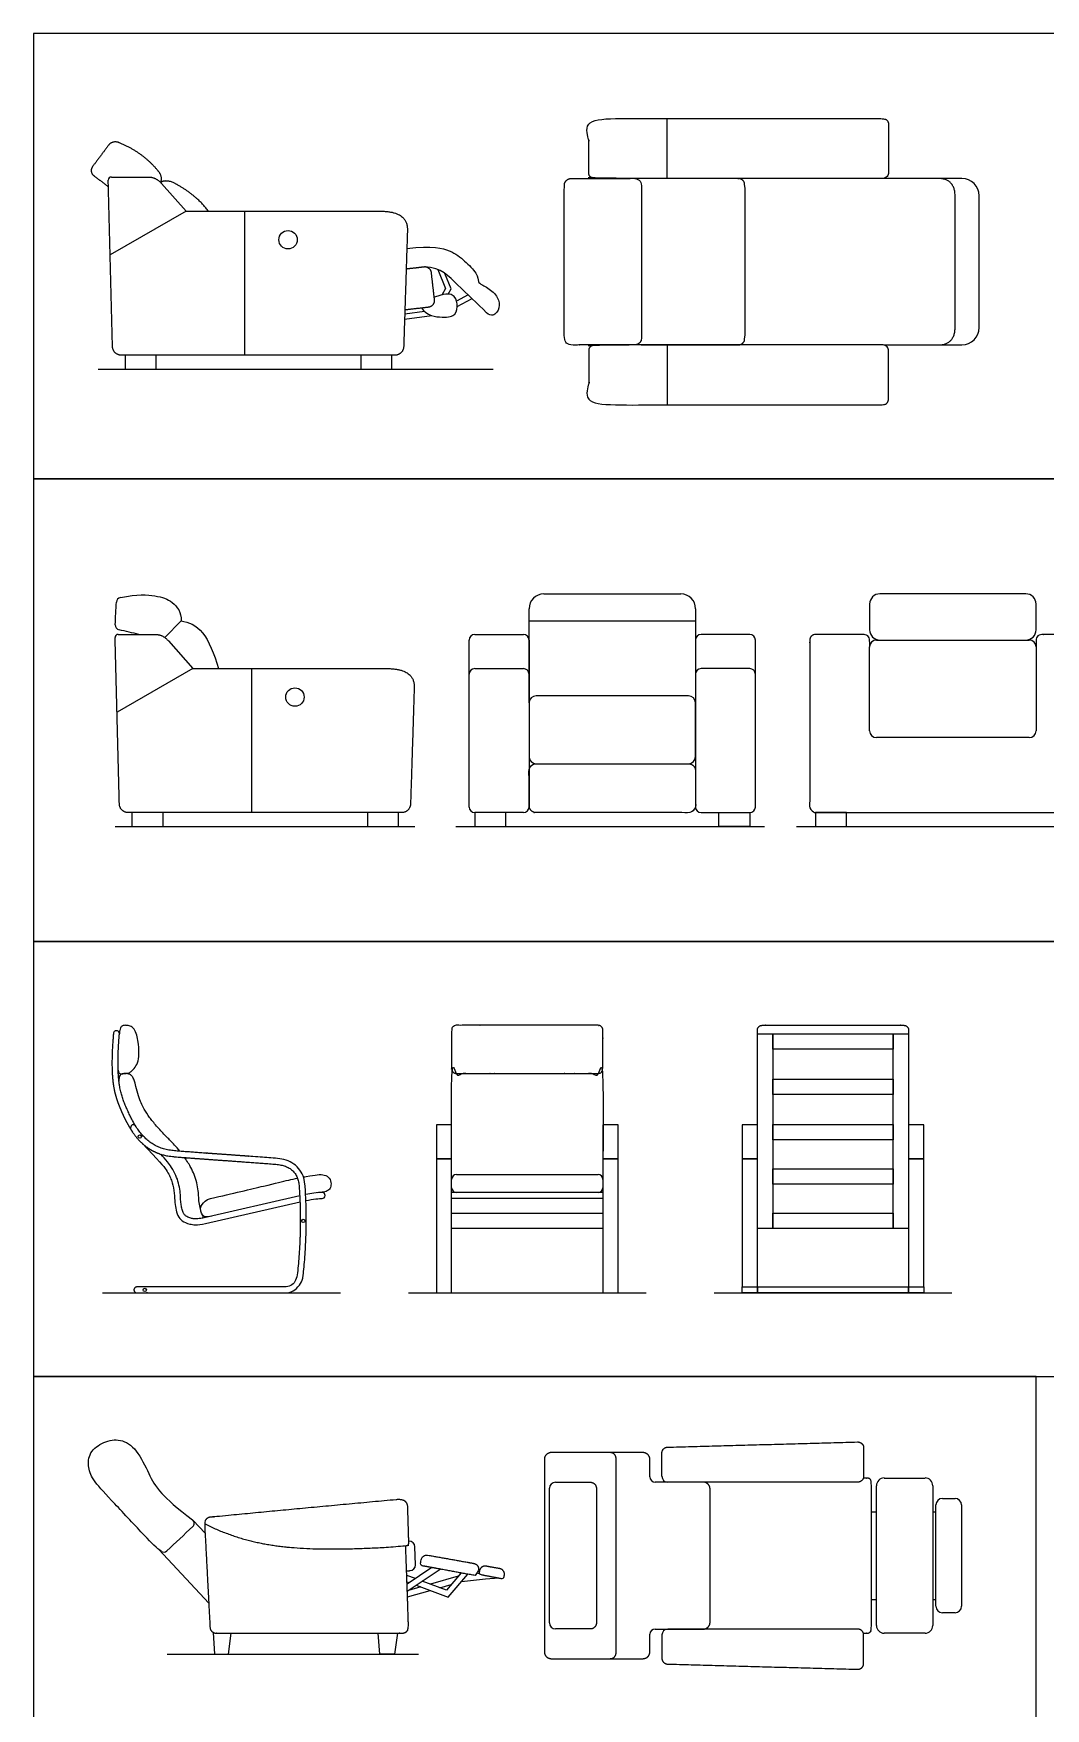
# Model space of a CAD drawing. Header units: millimetres. Extents: x 0 to 36.1, y -0.4 to 14.5.
# Drawn here: x 19.54 to 23.32, y 6.55 to 12.81 of the extents above; entities that cross this region are included whole.
import ezdxf

# ---------------------------------------------------------------- set-up
doc = ezdxf.new("R2010")
doc.units = ezdxf.units.MM
for name, color, linetype, true_color in [('AG-DETAILS', 7, 'Continuous', 0x66ffff), ('AG-DIAGRAM', 7, 'Continuous', 0xfecc66), ('AG-FURNITURE', 7, 'Continuous', 0x66ccff), ('X-VPRT', 6, 'Continuous', 0xff00ff)]:
    doc.layers.add(name, color=color, linetype=linetype, true_color=true_color)

msp = doc.modelspace()

# ---------------------------------------------------------------- linework, layer by layer
at = {"layer": 'AG-DETAILS'}
for points in [[(20.1095, 12.1442), (19.826, 11.9811)], [(20.3286, 12.1442), (20.3286, 11.6058)], [(20.135, 10.4345), (19.8516, 10.2714)], [(20.3542, 10.4345), (20.3542, 9.8961)]]:
    msp.add_lwpolyline(points, dxfattribs=at)
for points in [[(21.7173, 7.4779), (21.7173, 7.5039), (21.6929, 7.5039)], [(21.7173, 7.1187), (21.7173, 7.2983), (21.7173, 7.4779)], [(21.7173, 6.7596), (21.7173, 6.9391), (21.7173, 7.1187)], [(21.6929, 6.7335), (21.7173, 6.7335), (21.7173, 6.7596)]]:
    msp.add_open_spline(points, degree=2, dxfattribs=at)
at = {"layer": 'AG-DIAGRAM'}
msp.add_line((19.7807, 11.5536), (21.2577, 11.5536), dxfattribs=at)
for points in [[(19.8441, 9.844), (20.9649, 9.844)], [(21.1183, 9.844), (22.2715, 9.844)], [(22.3915, 9.844), (23.5446, 9.844)], [(19.7976, 8.1009), (20.6866, 8.1009)], [(20.9406, 8.1009), (21.8296, 8.1009)], [(22.0836, 8.1009), (22.9726, 8.1009)], [(20.0386, 6.7509), (20.9784, 6.7509)]]:
    msp.add_lwpolyline(points, dxfattribs=at)
at = {"layer": 'AG-FURNITURE'}
for p, q in [((20.0183, 12.2476), (20.1095, 12.1442)), ((21.1639, 11.8316), (21.1211, 11.8081)), ((21.0011, 11.7699), (20.9271, 11.7597)), ((20.091, 10.6134), (20.0302, 10.5506)), ((20.0439, 10.5379), (20.135, 10.4345)), ((20.5345, 8.4635), (20.1776, 8.3816)), ((20.1363, 7.2497), (20.1808, 7.2021)), ((20.1944, 6.9416), (20.0074, 7.1419)), ((20.9674, 7.0845), (20.9652, 7.1522)), ((20.9668, 7.0329), (20.9346, 7.0449)), ((20.9355, 7.0209), (20.9441, 7.0177)), ((21.028, 7.0741), (20.9358, 7.0121))]:
    msp.add_line(p, q, dxfattribs=at)
for points in [[(21.908, 12.2667), (21.908, 12.4905)], [(22.9197, 12.2668), (22.7181, 12.267)], [(22.9847, 11.9555), (22.9847, 12.1988)], [(20.1095, 12.1442), (20.8358, 12.1442)], [(21.0511, 11.9261), (21.0795, 11.8552), (21.0656, 11.831)], [(21.0893, 11.8341), (21.1006, 11.8537), (21.0774, 11.9117)], [(22.9847, 11.7122), (22.9847, 11.9555)], [(21.1233, 11.7876), (21.1786, 11.8179)], [(20.9265, 11.7403), (21.0281, 11.7544)], [(21.908, 11.6443), (21.908, 11.4205)], [(22.7181, 11.6443), (22.9197, 11.6443)], [(21.3919, 10.6134), (22.0142, 10.6134)], [(20.135, 10.4345), (20.8614, 10.4345)], [(22.6441, 9.8961), (23.3084, 9.8961)], [(21.6677, 8.476), (21.1025, 8.476)], [(21.6677, 8.4537), (21.1025, 8.4537)], [(20.1823, 8.3599), (20.5356, 8.4409)], [(22.6715, 7.2828), (22.6907, 7.2828)], [(22.9011, 7.2828), (22.9129, 7.2828)], [(20.9367, 6.9859), (21.0593, 7.0683)], [(20.9698, 7.0081), (21.0896, 6.9636), (21.163, 7.0493)], [(21.1377, 7.0539), (21.0828, 6.9899), (20.9925, 7.0234)], [(21.127, 7.0414), (21.0233, 7.012)], [(21.1395, 7.0219), (21.2295, 7.0325), (21.2785, 7.0351)], [(21.2065, 7.0521), (21.2004, 7.0514)], [(20.9374, 6.9645), (21.0224, 6.9886)], [(20.9871, 7.0017), (20.9406, 6.9885)], [(21.0585, 6.9989), (21.1008, 7.0109)], [(22.6715, 6.9546), (22.6907, 6.9546)], [(22.9011, 6.9546), (22.9129, 6.9546)], [(20.2113, 6.8316), (20.2155, 6.7509), (20.2683, 6.7509), (20.2788, 6.829)], [(20.8997, 6.829), (20.8894, 6.7509), (20.8336, 6.7509), (20.8276, 6.829)]]:
    msp.add_lwpolyline(points, dxfattribs=at)
for points in [[(19.8818, 11.6058), (19.8818, 11.5536), (19.998, 11.5536), (19.998, 11.6058)], [(20.7626, 11.6058), (20.7626, 11.5536), (20.8788, 11.5536), (20.8788, 11.6058)], [(19.9073, 9.8961), (19.9073, 9.844), (20.0236, 9.844), (20.0236, 9.8961)], [(20.7882, 9.8961), (20.7882, 9.844), (20.9044, 9.844), (20.9044, 9.8961)], [(21.1891, 9.8961), (21.1891, 9.844), (21.3053, 9.844), (21.3053, 9.8961)], [(22.2171, 9.8961), (22.2171, 9.844), (22.1008, 9.844), (22.1008, 9.8961)], [(22.4623, 9.8961), (22.4623, 9.844), (22.5785, 9.844), (22.5785, 9.8961)], [(22.3027, 8.3415), (22.2455, 8.3415), (22.2455, 9.0693), (22.3027, 9.0693)], [(22.3027, 9.0121), (22.3027, 9.0693), (22.7535, 9.0693), (22.7535, 9.0121)], [(22.8107, 8.3415), (22.7535, 8.3415), (22.7535, 9.0693), (22.8107, 9.0693)], [(22.3027, 8.8429), (22.3027, 8.9), (22.7535, 8.9), (22.7535, 8.8429)], [(21.0454, 8.6025), (21.1025, 8.6025), (21.1025, 8.7296), (21.0454, 8.7296)], [(21.6677, 8.6025), (21.7248, 8.6025), (21.7248, 8.7296), (21.6677, 8.7296)], [(22.1884, 8.6025), (22.2455, 8.6025), (22.2455, 8.7296), (22.1884, 8.7296)], [(22.3027, 8.6736), (22.3027, 8.7308), (22.7535, 8.7308), (22.7535, 8.6736)], [(22.8107, 8.6025), (22.8678, 8.6025), (22.8678, 8.7296), (22.8107, 8.7296)], [(21.0454, 8.1009), (21.1025, 8.1009), (21.1025, 8.6025), (21.0454, 8.6025)], [(21.6677, 8.1009), (21.7248, 8.1009), (21.7248, 8.6025), (21.6677, 8.6025)], [(22.1884, 8.1231), (22.2455, 8.1231), (22.2455, 8.6025), (22.1884, 8.6025)], [(22.8107, 8.1231), (22.8678, 8.1231), (22.8678, 8.6025), (22.8107, 8.6025)], [(22.3027, 8.5075), (22.3027, 8.5647), (22.7535, 8.5647), (22.7535, 8.5075)], [(21.1025, 8.3415), (21.1025, 8.3986), (21.6677, 8.3986), (21.6677, 8.3415)], [(22.3027, 8.3415), (22.3027, 8.3986), (22.7535, 8.3986), (22.7535, 8.3415)], [(22.1884, 8.1009), (22.1884, 8.1231), (22.2455, 8.1231), (22.2455, 8.1009)], [(22.2455, 8.1009), (22.2455, 8.1231), (22.8107, 8.1231), (22.8107, 8.1009)], [(22.8107, 8.1009), (22.8107, 8.1231), (22.8678, 8.1231), (22.8678, 8.1009)]]:
    msp.add_lwpolyline(points, close=True, dxfattribs=at)
for centre, radius in [((20.4909, 12.0375), 0.0344), ((20.5165, 10.3279), 0.0344), ((19.9366, 8.6849), 0.0062), ((20.5479, 8.37), 0.0062), ((19.9552, 8.112), 0.0062)]:
    msp.add_circle(centre, radius, dxfattribs=at)
for centre, radius, start, end in [((19.8303, 12.2605), 0.0115, 90, 181.46486), ((23.0098, 12.2019), 0.0649, 0, 90), ((23.0098, 11.7093), 0.0649, 270, 0), ((21.4474, 10.6583), 0.0555, 90, 180), ((21.9588, 10.6583), 0.0555, 0, 90), ((22.7032, 10.6758), 0.0381, 90, 180), ((23.2493, 10.6758), 0.0381, 0, 90), ((19.8678, 10.682), 0.0188, 101.4408, 177.17851), ((19.8636, 10.5977), 0.0188, 177.17852, 257.04035), ((19.8559, 10.5508), 0.0115, 90, 181.46486), ((21.1891, 10.5413), 0.021, 90, 180), ((21.3709, 10.5413), 0.021, 0, 90), ((22.0353, 10.5413), 0.021, 90, 180), ((22.2171, 10.5413), 0.021, 0, 90), ((22.7032, 10.5794), 0.0381, 180, 270), ((22.6905, 10.5159), 0.0254, 90, 180), ((23.2493, 10.5794), 0.0381, 270, 0), ((23.262, 10.5159), 0.0254, 0, 90), ((21.1891, 10.4135), 0.021, 90, 180), ((21.3709, 10.4135), 0.021, 0, 90), ((22.0353, 10.4135), 0.021, 90, 180), ((22.2171, 10.4135), 0.021, 360, 90), ((21.4185, 10.3063), 0.0266, 90, 180), ((21.9876, 10.3063), 0.0266, 0, 90), ((22.6905, 10.2022), 0.0254, 180, 270), ((23.262, 10.2022), 0.0254, 270, 0), ((21.4185, 10.1055), 0.0266, 180, 270), ((21.9876, 10.1055), 0.0266, 270, 0), ((21.1891, 9.9171), 0.021, 180, 270), ((21.3709, 9.9171), 0.021, 270, 360), ((22.0353, 9.9171), 0.021, 180, 270), ((22.2171, 9.9171), 0.021, 270, 0), ((21.1202, 8.5253), 0.0177, 90, 180), ((21.65, 8.5253), 0.0177, 0, 90), ((20.6185, 8.4648), 0.0111, 268.37502, 88.37502), ((21.1202, 8.4936), 0.0177, 180, 270), ((21.65, 8.4936), 0.0177, 270, 0), ((21.4907, 7.3705), 0.0224, 90, 180), ((21.8629, 7.4128), 0.0193, 180, 270), ((21.9103, 7.4153), 0.0219, 180, 270), ((22.7196, 7.3799), 0.029, 90, 180), ((22.8722, 7.3799), 0.029, 0, 90), ((22.9372, 7.3082), 0.0243, 90, 180), ((22.9843, 7.3082), 0.0243, 0, 90), ((20.1238, 7.2392), 0.0164, 313.04165, 52.54735), ((20.9439, 7.1515), 0.0213, 1.88976, 91.88976), ((20.0265, 7.1484), 0.0164, 237.98299, 313.04165), ((20.9461, 7.0838), 0.0213, 271.88976, 1.88976), ((21.2142, 7.0562), 0.00872, 169.86906, 259.23953), ((21.2901, 7.0418), 0.00872, 259.23953, 349.86906), ((22.9372, 6.9292), 0.0243, 180, 270), ((22.9843, 6.9292), 0.0243, 270, 0), ((21.4907, 6.867), 0.0224, 180, 270), ((21.8629, 6.8247), 0.0193, 90, 180), ((21.9103, 6.8221), 0.0219, 90, 180), ((22.7196, 6.8576), 0.029, 180, 270), ((22.8722, 6.8576), 0.029, 270, 360)]:
    msp.add_arc(centre, radius, start, end, dxfattribs=at)
for points, weights, degree, knots in [([(22.7356, 12.4695), (22.7356, 12.4905), (22.7146, 12.4905), (22.4664, 12.4905), (21.6358, 12.4905), (21.6148, 12.4905), (21.6148, 12.4695), (21.6148, 12.3786), (21.6148, 12.2877), (21.6148, 12.2667), (21.6358, 12.2667), (22.4664, 12.2667), (22.7146, 12.2667), (22.7356, 12.2667), (22.7356, 12.2877), (22.7356, 12.3786), (22.7356, 12.4695)], [1, 0.707106781186, 1, 1, 1, 0.707106781186, 1, 1, 1, 0.707106781187, 1, 1, 1, 0.707106781187, 1, 1, 1], 2, [0, 0, 0, 0.108262, 0.108262, 1.736861, 1.736861, 1.845123, 1.845123, 2.441602, 2.441602, 2.549864, 2.549864, 4.178463, 4.178463, 4.286725, 4.286725, 4.883205, 4.883205, 4.883205]), ([(20.0146, 12.2516), (20.0249, 12.2702), (20.009, 12.2899), (19.9519, 12.3627), (19.8594, 12.4002), (19.8354, 12.4117), (19.8208, 12.3922), (19.7904, 12.3515), (19.76, 12.3109), (19.7455, 12.2913), (19.765, 12.2768), (19.7922, 12.2564), (19.8194, 12.2361)], [0.949800377089, 0.734830836553, 1, 1, 1, 0.707106781187, 1, 1, 1, 0.707106781187, 1, 1, 1], 2, [0.424845, 0.424845, 0.424845, 0.538575, 0.538575, 1.164891, 1.164891, 1.290512, 1.290512, 1.623494, 1.623494, 1.749115, 1.749115, 1.972129, 1.972129, 1.972129]), ([(20.1936, 12.1442), (20.1487, 12.2046), (20.0654, 12.2497), (20.0305, 12.2659), (20.015, 12.2512)], [1, 1, 1, 0.741005668562, 0.940049006885], 2, [3.9436354, 3.9436354, 3.9436354, 4.4286469, 4.4286469, 4.5443965, 4.5443965, 4.5443965]), ([(21.5501, 12.2667), (21.5235, 12.2667), (21.5235, 12.2401), (21.5235, 11.9555), (21.5235, 11.6709), (21.5235, 11.6443), (21.5501, 11.6443), (21.6903, 11.6443), (21.786, 11.6443), (21.8126, 11.6443), (21.8126, 11.6709), (21.8126, 11.9555), (21.8126, 12.2401), (21.8126, 12.2667), (21.786, 12.2667), (21.6903, 12.2667), (21.5501, 12.2667)], [1, 0.707106781187, 1, 1, 1, 0.707106781187, 1, 1, 1, 0.707106781187, 1, 1, 1, 0.707106781187, 1, 1, 1], 2, [0, 0, 0, 0.13711, 0.13711, 1.070709, 1.070709, 1.207819, 1.207819, 1.866578, 1.866578, 2.003688, 2.003688, 2.937287, 2.937287, 3.074397, 3.074397, 3.733156, 3.733156, 3.733156]), ([(21.8105, 11.6443), (21.8375, 11.6443), (22.1729, 11.6443), (22.1995, 11.6443), (22.1995, 11.6709), (22.1995, 11.9555), (22.1995, 12.2401), (22.1995, 12.2667), (22.1729, 12.2667), (21.8375, 12.2667), (21.8105, 12.2667)], [1, 1, 1, 0.707106781187, 1, 1, 1, 0.707106781187, 1, 1, 1], 2, [1.207819, 1.207819, 1.207819, 1.866578, 1.866578, 2.003688, 2.003688, 2.937287, 2.937287, 3.074397, 3.074397, 3.733156, 3.733156, 3.733156]), ([(20.9276, 11.7762), (20.9723, 11.7812), (21.0169, 11.7863), (21.0411, 11.789), (21.0384, 11.8132), (21.0327, 11.8637), (21.0269, 11.9141), (21.0242, 11.9383), (21, 11.9356), (20.9662, 11.9317), (20.9324, 11.9279)], [1, 1, 1, 0.707106781187, 1, 1, 1, 0.707106781187, 1, 1, 1], 2, [0.870233, 0.870233, 0.870233, 1.164891, 1.164891, 1.290512, 1.290512, 1.623494, 1.623494, 1.749115, 1.749115, 1.972129, 1.972129, 1.972129]), ([(22.7356, 11.4415), (22.7356, 11.4205), (22.7146, 11.4205), (22.4664, 11.4205), (21.6358, 11.4205), (21.6148, 11.4205), (21.6148, 11.4415), (21.6148, 11.5324), (21.6148, 11.6233), (21.6148, 11.6443), (21.6358, 11.6443), (22.4664, 11.6443), (22.7146, 11.6443), (22.7356, 11.6443), (22.7356, 11.6233), (22.7356, 11.5324), (22.7356, 11.4415)], [1, 0.707106781186, 1, 1, 1, 0.707106781186, 1, 1, 1, 0.707106781187, 1, 1, 1, 0.707106781187, 1, 1, 1], 2, [0, 0, 0, 0.108262, 0.108262, 1.736861, 1.736861, 1.845123, 1.845123, 2.441602, 2.441602, 2.549864, 2.549864, 4.178463, 4.178463, 4.286725, 4.286725, 4.883205, 4.883205, 4.883205]), ([(22.6651, 10.2022), (22.6651, 10.3563), (22.6651, 10.5413), (22.6651, 10.5623), (22.6441, 10.5623), (22.5532, 10.5623), (22.4623, 10.5623), (22.4413, 10.5623), (22.4413, 10.5413), (22.4413, 10.1653), (22.4413, 9.9171), (22.4413, 9.8961), (22.4623, 9.8961), (22.5532, 9.8961), (22.6441, 9.8961)], [1, 1, 1, 0.707106781187, 1, 1, 1, 0.707106781186, 1, 1, 1, 0.707106781186, 1, 1, 1], 2, [-8.234486, -8.234486, -8.234486, -7.433069, -7.433069, -7.324807, -7.324807, -6.728328, -6.728328, -6.620066, -6.620066, -4.991467, -4.991467, -4.883205, -4.883205, -4.286725, -4.286725, -4.286725]), ([(23.3084, 9.8961), (23.3993, 9.8961), (23.4902, 9.8961), (23.5112, 9.8961), (23.5112, 9.9171), (23.5112, 10.1653), (23.5112, 10.5413), (23.5112, 10.5623), (23.4902, 10.5623), (23.3993, 10.5623), (23.3084, 10.5623), (23.2874, 10.5623), (23.2874, 10.5413), (23.2874, 10.3563), (23.2874, 10.2022)], [1, 1, 1, 0.707106781186, 1, 1, 1, 0.707106781186, 1, 1, 1, 0.707106781187, 1, 1, 1], 2, [-2.244954, -2.244954, -2.244954, -1.648475, -1.648475, -1.540213, -1.540213, 0.088386, 0.088386, 0.196648, 0.196648, 0.793128, 0.793128, 0.90139, 0.90139, 1.702806, 1.702806, 1.702806]), ([(22.0142, 10.0523), (22.0142, 10.0789), (21.9876, 10.0789), (21.7031, 10.0789), (21.4185, 10.0789), (21.3919, 10.0789), (21.3919, 10.0523), (21.3919, 9.9519), (21.3919, 9.9227), (21.3919, 9.8961), (21.4185, 9.8961), (21.7031, 9.8961), (21.9876, 9.8961), (22.0142, 9.8961), (22.0142, 9.9227), (22.0142, 9.9519), (22.0142, 10.0523)], [1, 0.707106781187, 1, 1, 1, 0.707106781187, 1, 1, 1, 0.707106781187, 1, 1, 1, 0.707106781187, 1, 1, 1], 2, [0, 0, 0, 0.13711, 0.13711, 1.070709, 1.070709, 1.207819, 1.207819, 1.866578, 1.866578, 2.003688, 2.003688, 2.937287, 2.937287, 3.074397, 3.074397, 3.733156, 3.733156, 3.733156]), ([(19.9259, 8.1231), (20.1065, 8.1231), (20.2908, 8.1231), (20.475, 8.1231), (20.5053, 8.1231), (20.5223, 8.1402), (20.5262, 8.1743), (20.5378, 8.2884), (20.5399, 8.3954), (20.5325, 8.4953), (20.5309, 8.549), (20.5004, 8.578), (20.4411, 8.582), (20.0887, 8.6085), (20.0245, 8.6074), (19.9277, 8.6605), (19.8574, 8.7905), (19.8236, 8.9036), (19.8382, 9.0709), (19.8388, 9.0773), (19.8438, 9.0815), (19.8503, 9.081), (19.8568, 9.0804), (19.8609, 9.0754), (19.8604, 9.0689), (19.8588, 9.0516), (19.8556, 9.0045), (19.8547, 8.9416), (19.8579, 8.8935), (19.864, 8.8564), (19.8732, 8.8252), (19.8871, 8.7904), (19.9051, 8.7516), (19.9282, 8.7123), (19.9536, 8.6811), (19.9815, 8.6584), (20.0082, 8.6447), (20.0311, 8.6372), (20.0539, 8.6332), (20.0931, 8.6296), (20.2033, 8.6217), (20.3252, 8.6129), (20.4262, 8.6055), (20.4558, 8.6031), (20.4738, 8.6), (20.4979, 8.5924), (20.5227, 8.5764), (20.5411, 8.5538), (20.5519, 8.5263), (20.5544, 8.5065), (20.5547, 8.4964), (20.5622, 8.3954), (20.5601, 8.2872), (20.5483, 8.172), (20.5472, 8.1622), (20.5431, 8.1434), (20.5278, 8.1187), (20.5033, 8.1035), (20.4845, 8.1009), (20.475, 8.1009), (20.2908, 8.1009), (20.1065, 8.1009), (19.9259, 8.1009), (19.9194, 8.1009), (19.9148, 8.1055), (19.9148, 8.112), (19.9148, 8.1185), (19.9194, 8.1231), (19.9259, 8.1231)], [1, 1, 1, 1, 1, 1, 1, 1, 1, 1, 1, 1, 1, 1, 1, 1, 1, 1, 1, 0.804737854124, 0.804737854124, 1, 0.804737854124, 0.804737854124, 1, 1, 1, 1, 1, 1, 1, 1, 1, 1, 1, 1, 1, 1, 1, 1, 1, 1, 1, 1, 1, 1, 1, 1, 1, 1, 1, 1, 1, 1, 1, 1, 1, 1, 1, 1, 1, 1, 1, 0.804737854124, 0.804737854124, 1, 0.804737854124, 0.804737854124, 1], 3, [0.072917, 0.072917, 0.072917, 0.072917, 1.886457, 1.886457, 1.886457, 2.243296, 2.243296, 2.243296, 3.253533, 3.253533, 3.253533, 3.79133, 3.79133, 3.79133, 6.38124, 8.97115, 11.56106, 14.150969, 14.150969, 14.150969, 14.208238, 14.208238, 14.208238, 14.265507, 14.265507, 14.265507, 14.528028, 14.730242, 14.884224, 15.002486, 15.099157, 15.203842, 15.370936, 15.520634, 15.650806, 15.766028, 15.872001, 15.945258, 16.002116, 16.099888, 16.333111, 17.089506, 17.302339, 17.329666, 17.382397, 17.481828, 17.576608, 17.670235, 17.765073, 17.864606, 17.864606, 17.864606, 18.347699, 18.347699, 18.347699, 18.444022, 18.535851, 18.62752, 18.720218, 18.720218, 18.720218, 19.588868, 19.588868, 19.588868, 19.646137, 19.646137, 19.646137, 19.703405, 19.703405, 19.703405, 19.703405]), ([(21.1202, 8.9211), (21.1025, 8.9211), (21.1025, 8.9387), (21.1025, 9.0675), (21.1025, 9.0833), (21.1025, 9.101), (21.1202, 9.101), (21.3851, 9.101), (21.65, 9.101), (21.6677, 9.101), (21.6677, 9.0833), (21.6677, 9.0675), (21.6677, 8.9387), (21.6677, 8.9211), (21.65, 8.9211), (21.3851, 8.9211), (21.1202, 8.9211)], [1, 0.707106781187, 1, 1, 1, 0.707106781187, 1, 1, 1, 0.707106781186, 1, 1, 1, 0.707106781187, 1, 1, 1], 2, [0, 0, 0, 0.091055, 0.091055, 0.195022, 0.195022, 0.286077, 0.286077, 2.024309, 2.024309, 2.115364, 2.115364, 2.219331, 2.219331, 2.310386, 2.310386, 4.048618, 4.048618, 4.048618]), ([(22.2455, 9.0693), (22.2455, 9.0809), (22.2455, 9.0833), (22.2455, 9.101), (22.2632, 9.101), (22.5281, 9.101), (22.793, 9.101), (22.8107, 9.101), (22.8107, 9.0833), (22.8107, 9.0809), (22.8107, 9.0693)], [1, 1, 1, 0.707106781187, 1, 1, 1, 0.707106781186, 1, 1, 1], 2, [0.178741, 0.178741, 0.178741, 0.195022, 0.195022, 0.286077, 0.286077, 2.024309, 2.024309, 2.115364, 2.115364, 2.131645, 2.131645, 2.131645]), ([(21.1025, 8.5253), (21.1025, 8.8955), (21.1025, 8.9034), (21.1025, 8.9211), (21.1202, 8.9211), (21.3851, 8.9211), (21.65, 8.9211), (21.6677, 8.9211), (21.6677, 8.9034), (21.6677, 8.8955), (21.6677, 8.5253)], [1, 1, 1, 0.707106781187, 1, 1, 1, 0.707106781186, 1, 1, 1], 2, [0.143039, 0.143039, 0.143039, 0.195022, 0.195022, 0.286077, 0.286077, 2.024309, 2.024309, 2.115364, 2.115364, 2.167347, 2.167347, 2.167347]), ([(19.9213, 8.7247), (19.9174, 8.7296), (19.9121, 8.7296), (19.9009, 8.7296), (19.902, 8.7137)], [0.855782685306, 0.835484836359, 1, 0.707106781187, 0.890390015218], 2, [0.0250754, 0.0250754, 0.0250754, 0.0624545, 0.0624545, 0.129002, 0.129002, 0.129002]), ([(22.6202, 7.5435), (22.6294, 7.5438), (22.6361, 7.5374), (22.6427, 7.5309), (22.6427, 7.5217)], [1, 0.921238619217, 1, 0.921238619217, 1], 2, [2.3311673, 2.3311673, 2.3311673, 2.388508, 2.388508, 2.4458488, 2.4458488, 2.4458488]), ([(22.6417, 6.8286), (22.6561, 6.8286), (22.6561, 6.8286), (22.6715, 6.8286), (22.6715, 6.844), (22.6715, 6.9813), (22.6715, 7.1187), (22.6715, 7.2561), (22.6715, 7.3935), (22.6715, 7.4088), (22.6561, 7.4088), (22.6561, 7.4088), (22.6417, 7.4088)], [1, 1, 1, 0.707106781187, 1, 1, 1, 1, 1, 0.707106781187, 1, 1, 1], 2, [-1.097019, -1.097019, -1.097019, -1.002366, -1.002366, -0.923038, -0.923038, -0.021675, -0.021675, 0.879687, 0.879687, 0.959015, 0.959015, 1.053668, 1.053668, 1.053668]), ([(20.1789, 7.2383), (20.3699, 7.1416), (20.5586, 7.1299), (20.9312, 7.1547), (20.938, 7.1551), (20.9427, 7.1602), (20.9424, 7.1671), (20.9411, 7.2119), (20.9397, 7.2568), (20.9384, 7.3016), (20.937, 7.3216), (20.9225, 7.3303), (20.895, 7.3276)], [1, 1, 1, 1, 0.813653457073, 0.813653457073, 1, 1, 1, 1, 1, 1, 1], 3, [0, 0, 0, 0, 2.498607, 2.498607, 2.498607, 2.559421, 2.559421, 2.559421, 3.000839, 3.000839, 3.000839, 3.235742, 3.235742, 3.235742, 3.235742]), ([(20.895, 7.3276), (20.5397, 7.2949), (20.1995, 7.2622), (20.1778, 7.2601), (20.1789, 7.2383), (20.1897, 7.0312), (20.1992, 6.8506), (20.2003, 6.829), (20.2219, 6.829), (20.5627, 6.829), (20.9184, 6.829), (20.9281, 6.829), (20.9348, 6.8359), (20.9415, 6.8428), (20.9412, 6.8525), (20.9367, 6.9903), (20.9307, 7.1546)], [1, 1, 1, 0.722357219345, 1, 1, 1, 0.725341098845, 1, 1, 1, 0.920692690632, 1, 0.920692690632, 1, 1, 1], 2, [3.235742, 3.235742, 3.235742, 5.478531, 5.478531, 5.5927, 5.5927, 6.77973, 6.77973, 6.893253, 6.893253, 9.128995, 9.128995, 9.188943, 9.188943, 9.248891, 9.248891, 10.153833, 10.153833, 10.153833]), ([(21.1902, 7.0443), (21.2024, 7.0625), (21.2028, 7.065), (21.2066, 7.086), (21.1856, 7.0897), (21.0995, 7.1051), (21.0135, 7.1205), (20.9925, 7.1242), (20.9888, 7.1032), (20.9869, 7.0926), (20.9865, 7.0905), (20.985, 7.082), (20.9935, 7.0804), (21.0919, 7.0624), (21.1902, 7.0443)], [1, 1, 1, 0.707106781186, 1, 1, 1, 0.707106781187, 1, 1, 1, 0.708796703594, 1, 1, 1], 2, [0, 0, 0, 0.013864, 0.013864, 0.127658, 0.127658, 0.414707, 0.414707, 0.528502, 0.528502, 0.539782, 0.539782, 0.586221, 0.586221, 1.266567, 1.266567, 1.266567]), ([(22.6202, 6.6939), (22.6294, 6.6936), (22.6361, 6.7001), (22.6427, 6.7065), (22.6427, 6.7157)], [1, 0.921238619217, 1, 0.921238619217, 1], 2, [2.3311673, 2.3311673, 2.3311673, 2.388508, 2.388508, 2.4458488, 2.4458488, 2.4458488])]:
    msp.add_rational_spline(points, weights, degree=degree, knots=knots, dxfattribs=at)
for points, degree in [([(19.8347, 11.6382), (19.8268, 11.9492), (19.8188, 12.2602)], 2), ([(19.8303, 12.2719), (19.9, 12.2719), (19.9697, 12.2719)], 2), ([(19.9697, 12.2719), (19.9969, 12.2719), (20.0183, 12.2476)], 2), ([(23.0098, 12.2668), (22.9648, 12.2668), (22.9197, 12.2668)], 2), ([(22.9847, 12.1988), (22.9847, 12.2667), (22.9197, 12.2668)], 2), ([(23.0747, 11.7093), (23.0747, 11.9556), (23.0747, 12.2019)], 2), ([(20.8358, 12.1442), (20.9393, 12.1442), (20.9371, 12.0733)], 2), ([(20.9371, 12.0733), (20.9302, 11.8557), (20.9232, 11.638)], 2), ([(20.99, 11.7832), (21.0086, 11.7537), (21.0768, 11.7443), (21.1201, 11.7543), (21.1264, 11.7981), (21.1117, 11.8382), (21.0751, 11.8351), (21.0372, 11.8233)], 3), ([(22.9197, 11.6443), (22.9847, 11.6443), (22.9847, 11.7122)], 2), ([(20.89, 11.6058), (20.379, 11.6058), (19.868, 11.6058)], 2), ([(22.9197, 11.6443), (22.9648, 11.6443), (23.0098, 11.6443)], 2), ([(21.4474, 10.7138), (21.7031, 10.7138), (21.9588, 10.7138)], 2), ([(23.2493, 10.7139), (22.9763, 10.7139), (22.7032, 10.7139)], 2), ([(19.8449, 10.5986), (19.8463, 10.6267), (19.8477, 10.6548), (19.8491, 10.6829)], 3), ([(21.3919, 10.3063), (21.3919, 10.4823), (21.3919, 10.6583)], 2), ([(22.0142, 10.6583), (22.0142, 10.4823), (22.0142, 10.3063)], 2), ([(22.6651, 10.6758), (22.6651, 10.6276), (22.6651, 10.5794)], 2), ([(23.2874, 10.5794), (23.2874, 10.6276), (23.2874, 10.6758)], 2), ([(20.091, 10.6134), (20.1197, 10.6081), (20.1756, 10.5883), (20.2139, 10.4895), (20.2312, 10.4345)], 3), ([(19.8603, 9.9286), (19.8524, 10.2395), (19.8444, 10.5505)], 2), ([(19.8559, 10.5623), (19.9256, 10.5623), (19.9952, 10.5623)], 2), ([(19.9337, 10.5623), (19.909, 10.568), (19.8842, 10.5737), (19.8594, 10.5794)], 3), ([(19.9952, 10.5623), (20.0225, 10.5623), (20.0439, 10.5379)], 2), ([(21.1681, 10.4135), (21.1681, 10.4774), (21.1681, 10.5413)], 2), ([(21.1891, 10.5623), (21.28, 10.5623), (21.3709, 10.5623)], 2), ([(21.3919, 10.5413), (21.3919, 10.4774), (21.3919, 10.4135)], 2), ([(22.0142, 10.5413), (22.0142, 10.4774), (22.0142, 10.4135)], 2), ([(22.2171, 10.5623), (22.1262, 10.5623), (22.0353, 10.5623)], 2), ([(22.2381, 10.4135), (22.2381, 10.4774), (22.2381, 10.5413)], 2), ([(22.6905, 10.5413), (22.9763, 10.5413), (23.262, 10.5413)], 2), ([(22.7032, 10.5413), (22.9763, 10.5413), (23.2493, 10.5413)], 2), ([(22.6651, 10.2022), (22.6651, 10.359), (22.6651, 10.5159)], 2), ([(23.2874, 10.5159), (23.2874, 10.359), (23.2874, 10.2022)], 2), ([(20.8614, 10.4345), (20.9649, 10.4345), (20.9626, 10.3637)], 2), ([(21.1681, 9.9171), (21.1681, 10.1653), (21.1681, 10.4135)], 2), ([(21.1891, 10.4345), (21.28, 10.4345), (21.3709, 10.4345)], 2), ([(21.3919, 10.4135), (21.3919, 10.1653), (21.3919, 9.9171)], 2), ([(22.0142, 10.4135), (22.0142, 10.1653), (22.0142, 9.9171)], 2), ([(22.2171, 10.4345), (22.1262, 10.4345), (22.0353, 10.4345)], 2), ([(22.2381, 9.9171), (22.2381, 10.1653), (22.2381, 10.4135)], 2), ([(20.9626, 10.3637), (20.9557, 10.146), (20.9488, 9.9284)], 2), ([(21.9876, 10.3329), (21.7031, 10.3329), (21.4185, 10.3329)], 2), ([(21.3919, 10.3063), (21.3919, 10.2059), (21.3919, 10.1055)], 2), ([(22.0142, 10.1055), (22.0142, 10.2059), (22.0142, 10.3063)], 2), ([(23.262, 10.1768), (22.9763, 10.1768), (22.6905, 10.1768)], 2), ([(21.4185, 10.0789), (21.7031, 10.0789), (21.9876, 10.0789)], 2), ([(20.9156, 9.8961), (20.4046, 9.8961), (19.8936, 9.8961)], 2), ([(21.3709, 9.8961), (21.28, 9.8961), (21.1891, 9.8961)], 2), ([(22.0353, 9.8961), (22.1262, 9.8961), (22.2171, 9.8961)], 2), ([(20.0869, 8.6303), (20.0712, 8.6491), (20.0513, 8.6694), (20.0242, 8.697), (19.9904, 8.7346), (19.9671, 8.7632), (19.9479, 8.7978), (19.9396, 8.8137), (19.9285, 8.8448), (19.9193, 8.8837), (19.9173, 8.8953), (19.9076, 8.9121), (19.9015, 8.9165), (19.8897, 8.9217), (19.8761, 8.9208), (19.865, 8.9179), (19.8602, 8.9117), (19.8584, 8.9028), (19.8587, 8.8921)], 3), ([(19.9437, 8.6616), (20.0103, 8.5936), (20.0399, 8.5569), (20.0558, 8.5226), (20.0658, 8.4837), (20.0669, 8.4438), (20.0704, 8.4182), (20.0781, 8.3883), (20.0936, 8.3699), (20.1208, 8.357), (20.1501, 8.3533), (20.1823, 8.3599)], 3), ([(20.1645, 8.4092), (20.1582, 8.4347), (20.1568, 8.4605), (20.1556, 8.4809), (20.1504, 8.5125), (20.1395, 8.544), (20.1292, 8.5683), (20.1153, 8.5906), (20.1044, 8.6066)], 3), ([(21.1025, 8.4936), (21.1025, 8.5095), (21.1025, 8.5253)], 2), ([(21.1202, 8.543), (21.3851, 8.543), (21.65, 8.543)], 2), ([(21.6677, 8.5253), (21.6677, 8.5095), (21.6677, 8.4936)], 2), ([(20.5872, 8.4736), (20.5782, 8.4724), (20.5679, 8.4706), (20.5565, 8.4683)], 3), ([(20.5576, 8.4459), (20.5859, 8.4518), (20.6072, 8.454), (20.6181, 8.4537)], 3), ([(20.6188, 8.4759), (20.6104, 8.4762), (20.6002, 8.4754), (20.5872, 8.4736)], 3), ([(21.65, 8.476), (21.3851, 8.476), (21.1202, 8.476)], 2), ([(20.168, 8.3798), (20.1757, 8.3823), (20.1738, 8.3881), (20.1703, 8.394)], 3), ([(21.9097, 7.5241), (22.2649, 7.5338), (22.6202, 7.5435)], 2), ([(22.6427, 7.5217), (22.6427, 7.4685), (22.6427, 7.4153)], 2), ([(21.8178, 7.5039), (21.6101, 7.5039), (21.4748, 7.5039)], 2), ([(21.8436, 7.4128), (21.8436, 7.4454), (21.8436, 7.4781)], 2), ([(21.8885, 7.4153), (21.8885, 7.4596), (21.8885, 7.5039)], 2), ([(21.4907, 7.3929), (21.5368, 7.3929), (21.6212, 7.3929)], 2), ([(22.0426, 7.3935), (21.9447, 7.3935), (21.8629, 7.3935)], 2), ([(22.7196, 7.4088), (22.7959, 7.4088), (22.8722, 7.4088)], 2), ([(21.4683, 7.1187), (21.4683, 7.2446), (21.4683, 7.3705)], 2), ([(21.6436, 7.3705), (21.6436, 7.2446), (21.6436, 7.1187)], 2), ([(22.6907, 6.8576), (22.6907, 7.1187), (22.6907, 7.3799)], 2), ([(22.9011, 7.3799), (22.9011, 7.1187), (22.9011, 6.8576)], 2), ([(22.9372, 7.3325), (22.9607, 7.3325), (22.9843, 7.3325)], 2), ([(22.9129, 6.9292), (22.9129, 7.1187), (22.9129, 7.3082)], 2), ([(23.0086, 7.3082), (23.0086, 7.1187), (23.0086, 6.9292)], 2), ([(20.135, 7.2273), (20.1025, 7.197), (20.0701, 7.1667), (20.0377, 7.1364)], 3), ([(20.9432, 7.1727), (20.9427, 7.1727), (20.9423, 7.1727)], 2), ([(21.2824, 7.07), (21.2497, 7.0758), (21.2311, 7.0792)], 2), ([(21.4683, 6.867), (21.4683, 6.9928), (21.4683, 7.1187)], 2), ([(21.6436, 7.1187), (21.6436, 6.9928), (21.6436, 6.8669)], 2), ([(20.934, 7.0621), (20.9404, 7.0623), (20.9469, 7.0626)], 2), ([(21.2064, 7.0619), (21.206, 7.0599), (21.2056, 7.0578)], 2), ([(21.2126, 7.0477), (21.2505, 7.0405), (21.2885, 7.0332)], 2), ([(21.2987, 7.0403), (21.2991, 7.0428), (21.2996, 7.0453)], 2), ([(22.9843, 6.905), (22.9607, 6.905), (22.9372, 6.905)], 2), ([(21.6212, 6.8446), (21.5368, 6.8446), (21.4907, 6.8446)], 2), ([(22.8722, 6.8286), (22.7959, 6.8286), (22.7196, 6.8286)], 2), ([(21.8436, 6.7594), (21.8436, 6.792), (21.8436, 6.8247)], 2), ([(21.8885, 6.8221), (21.8885, 6.7778), (21.8885, 6.7335)], 2), ([(22.6427, 6.7157), (22.6427, 6.7689), (22.6427, 6.8221)], 2), ([(21.4748, 6.7335), (21.6101, 6.7335), (21.8178, 6.7335)], 2), ([(21.9097, 6.7133), (22.2649, 6.7036), (22.6202, 6.6939)], 2)]:
    msp.add_open_spline(points, degree=degree, dxfattribs=at)
for points, degree, knots in [([(20.9349, 12.0052), (21.033, 12.0151), (21.1034, 11.998), (21.1504, 11.96), (21.201, 11.9094), (21.201, 11.8778), (21.2119, 11.8715), (21.2625, 11.8435), (21.2859, 11.801), (21.2751, 11.7649), (21.2514, 11.7484), (21.2324, 11.7649), (21.2007, 11.799), (21.1176, 11.8712), (21.064, 11.9335), (21.0025, 11.9357)], 3, [0, 0, 0, 0, 0.196966, 0.393931, 0.590897, 0.787862, 0.984828, 1.181794, 1.378759, 1.575725, 1.772691, 1.772691, 1.772691, 2.249868, 2.727046, 2.727046, 2.727046, 2.727046]), ([(19.8641, 10.7004), (19.9287, 10.7135), (20.004, 10.7071), (20.059, 10.6901), (20.0932, 10.6443), (20.091, 10.6134)], 3, [0.397947, 0.397947, 0.397947, 0.397947, 0.7062338, 1.0365672, 1.3669006, 1.3669006, 1.3669006, 1.3669006]), ([(19.8557, 8.9328), (19.8566, 8.924), (19.8639, 8.9187), (19.8779, 8.921), (19.8947, 8.9218), (19.9088, 8.9305), (19.9325, 8.9584), (19.9334, 9.0041), (19.9333, 9.0373), (19.9194, 9.0876), (19.9009, 9.0995), (19.8854, 9.1013), (19.8719, 9.101), (19.8643, 9.0915), (19.8614, 9.082), (19.8609, 9.0744), (19.8604, 9.0693)], 3, [0, 0, 0, 0, 0.132125, 0.367227, 0.608939, 0.834148, 1.372988, 1.705493, 2.047436, 2.448599, 2.691801, 2.919941, 3.124896, 3.300562, 3.476611, 3.673798, 3.673798, 3.673798, 3.673798]), ([(20.1776, 8.3816), (20.1695, 8.38), (20.1565, 8.3778), (20.1415, 8.3774), (20.1329, 8.3787), (20.1241, 8.3809), (20.1138, 8.3848), (20.105, 8.3911), (20.1008, 8.3969), (20.097, 8.4049), (20.0936, 8.4174), (20.0903, 8.4347), (20.0889, 8.4563), (20.0877, 8.4823), (20.082, 8.5113), (20.072, 8.5414), (20.0577, 8.568), (20.0379, 8.5942), (20.0236, 8.61), (20.015, 8.6193)], 3, [-1.338257, -1.338257, -1.338257, -1.338257, -1.256669, -1.208395, -1.19119, -1.171803, -1.118831, -1.08292, -1.067383, -1.048805, -0.996508, -0.93979, -0.875407, -0.783998, -0.683716, -0.585706, -0.472762, -0.387407, -0.26309, -0.26309, -0.26309, -0.26309]), ([(20.2054, 8.388), (20.1871, 8.3837), (20.1768, 8.3848), (20.1695, 8.3943), (20.1628, 8.4094), (20.1656, 8.43), (20.1844, 8.4497), (20.2013, 8.4537), (20.2852, 8.4728), (20.4241, 8.506), (20.4807, 8.5197), (20.5157, 8.5274), (20.5264, 8.5296)], 3, [-0.3400186, -0.3400186, -0.3400186, -0.3400186, -0.2719297, -0.2038408, -0.1357519, -0.0676631, 0, 0, 0, 0.1809479, 0.3667516, 0.4546407, 0.4546407, 0.4546407, 0.4546407]), ([(20.5483, 8.5341), (20.5521, 8.5348), (20.575, 8.5392), (20.6025, 8.5431), (20.6266, 8.5435), (20.6478, 8.5314), (20.6532, 8.507), (20.649, 8.4909), (20.6373, 8.4812), (20.6295, 8.4776), (20.6028, 8.4754)], 3, [0.522692, 0.522692, 0.522692, 0.522692, 0.557254, 0.743005, 0.928756, 1.114507, 1.300258, 1.486009, 1.671761, 1.857512, 1.857512, 1.857512, 1.857512]), ([(20.0178, 7.1345), (20.001, 7.145), (19.9556, 7.191), (19.8343, 7.3229), (19.7613, 7.3993), (19.7423, 7.446), (19.7452, 7.5056), (19.8013, 7.5464), (19.8646, 7.5579), (19.9255, 7.5197), (19.9731, 7.4192), (20.0007, 7.3643), (20.073, 7.2987), (20.1337, 7.2522)], 3, [0.066774, 0.066774, 0.066774, 0.066774, 0.344589, 0.689332, 1.034076, 1.378819, 1.723563, 2.068307, 2.41305, 2.757794, 3.102537, 3.447281, 3.723752, 3.723752, 3.723752, 3.723752]), ([(21.449, 7.4781), (21.449, 7.2984), (21.449, 7.1187), (21.449, 6.939), (21.449, 6.7594)], 2, [-0.950411, -0.950411, -0.950411, 0.228542, 0.228542, 1.407495, 1.407495, 1.407495]), ([(22.6208, 7.3935), (22.3446, 7.3935), (22.0685, 7.3935), (21.9894, 7.3935), (21.9103, 7.3935)], 2, [2.907477, 2.907477, 2.907477, 4.719663, 4.719663, 5.238411, 5.238411, 5.238411]), ([(22.0685, 6.8698), (22.0685, 7.0495), (22.0685, 7.1187), (22.0685, 7.2984), (22.0685, 7.3676)], 2, [3.441078, 3.441078, 3.441078, 4.620031, 4.620031, 5.798984, 5.798984, 5.798984]), ([(21.8629, 6.844), (21.886, 6.844), (21.9723, 6.844), (22.0426, 6.844)], 2, [2.8892098, 2.8892098, 2.8892098, 3.0073591, 3.3079933, 3.3079933, 3.3079933]), ([(22.6208, 6.844), (22.3446, 6.844), (22.0685, 6.844), (21.9894, 6.844), (21.9103, 6.844)], 2, [2.907477, 2.907477, 2.907477, 4.719663, 4.719663, 5.238411, 5.238411, 5.238411])]:
    msp.add_open_spline(points, degree=degree, knots=knots, dxfattribs=at)
for points, weights in [([(19.868, 11.6058), (19.8356, 11.6058), (19.8347, 11.6382)], [1, 0.716087925708, 1]), ([(20.9232, 11.638), (20.9222, 11.6058), (20.89, 11.6058)], [1, 0.718229743193, 1]), ([(19.8936, 9.8961), (19.8612, 9.8961), (19.8603, 9.9286)], [1, 0.716087925708, 1]), ([(20.9488, 9.9284), (20.9478, 9.8961), (20.9156, 9.8961)], [1, 0.718229743193, 1]), ([(21.8885, 7.5039), (21.89, 7.5236), (21.9097, 7.5241)], [1, 0.742623292383, 1]), ([(21.4748, 7.5039), (21.449, 7.5039), (21.449, 7.4781)], [1, 0.707106781187, 1]), ([(21.8436, 7.4781), (21.8436, 7.5039), (21.8178, 7.5039)], [1, 0.707106781187, 1]), ([(21.6212, 7.3929), (21.6436, 7.3929), (21.6436, 7.3705)], [1, 0.707106781187, 1]), ([(22.0685, 7.3676), (22.0685, 7.3935), (22.0426, 7.3935)], [1, 0.707106781187, 1]), ([(22.6427, 7.4153), (22.6427, 7.3935), (22.6208, 7.3935)], [1, 0.707106781187, 1]), ([(21.2311, 7.0792), (21.2101, 7.0829), (21.2064, 7.0619)], [1, 0.707106781187, 1]), ([(21.2996, 7.0453), (21.3033, 7.0662), (21.2824, 7.07)], [1, 0.707106781186, 1]), ([(21.6436, 6.8669), (21.6436, 6.8446), (21.6212, 6.8446)], [1, 0.707106781187, 1]), ([(22.0426, 6.844), (22.0685, 6.844), (22.0685, 6.8698)], [1, 0.707106781187, 1]), ([(22.6427, 6.8221), (22.6427, 6.844), (22.6208, 6.844)], [1, 0.707106781187, 1]), ([(21.449, 6.7594), (21.449, 6.7335), (21.4748, 6.7335)], [1, 0.707106781187, 1]), ([(21.8178, 6.7335), (21.8436, 6.7335), (21.8436, 6.7594)], [1, 0.707106781187, 1]), ([(21.8885, 6.7335), (21.89, 6.7139), (21.9097, 6.7133)], [1, 0.742623292383, 1])]:
    msp.add_rational_spline(points, weights, degree=2, dxfattribs=at)
at = {"layer": 'X-VPRT'}
for points in [[(19.5393, 12.8085), (19.5393, 11.1441), (23.401, 11.1441), (23.401, 12.8085)], [(25.0892, 11.1441), (19.5393, 11.1441), (19.5393, 9.4138), (25.0892, 9.4138)], [(19.5393, 9.4138), (19.5393, 7.7882), (24.3732, 7.7882), (24.3732, 9.4138)], [(19.5393, 7.7882), (19.5393, 6.4199), (23.2871, 6.4199), (23.2871, 7.7882)]]:
    msp.add_lwpolyline(points, close=True, dxfattribs=at)

doc.saveas('drawing.dxf')
